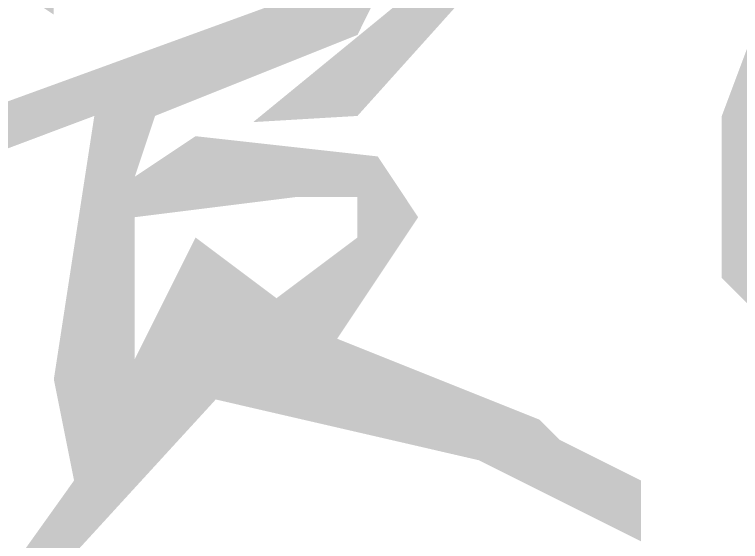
# Model space of a CAD drawing. Extents: x 5693218 to 11495510, y -728562 to -461276.
# Drawn here: x 5734421 to 5734851.4, y -500419 to -500106.8 of the extents above; entities that cross this region are included whole.
import ezdxf

# ---------------------------------------------------------------- set-up
doc = ezdxf.new("R2010")
doc.units = 0
doc.header["$LTSCALE"] = 1000
doc.header["$MEASUREMENT"] = 0
doc.layers.get('0').update_dxf_attribs({"linetype": 'CONTINUOUS'})

msp = doc.modelspace()

# ---------------------------------------------------------------- hatches: boundary and pattern name
h = msp.add_hatch(color=0)
h.dxf.hatch_style = 1
h.paths.add_polyline_path([(5734960.35, -499866.85), (5734900.35, -499842.85), (5734888.35, -499830.85), (5734876.35, -499866.85), (5734792.35, -499878.85), (5734768.35, -499902.85), (5734888.35, -499914.85), (5734888.35, -499950.85), (5734768.35, -499938.85), (5734768.35, -499974.85), (5734888.35, -499974.85), (5734888.35, -500022.85), (5734864.35, -500010.85), (5734744.35, -500082.85), (5734792.35, -500094.85), (5734876.35, -500070.85), (5734840.35, -500166.85), (5734840.35, -500262.85), (5734864.35, -500286.85), (5734876.35, -500166.85), (5734900.35, -500214.85), (5734924.35, -500202.85), (5734900.35, -500166.85), (5734900.35, -500118.85), (5734924.35, -500094.85), (5734936.35, -500202.85), (5734912.35, -500214.85), (5734948.35, -500238.85), (5734972.35, -500202.85), (5734960.35, -500070.85), (5735032.35, -500046.85), (5735056.35, -500070.85), (5735080.35, -500058.85), (5735008.35, -500130.85), (5735032.35, -500154.85), (5735068.35, -500130.85), (5735080.35, -500274.85), (5735068.35, -500298.85), (5735044.35, -500250.85), (5735032.35, -500298.85), (5735068.35, -500346.85), (5735104.35, -500334.85), (5735104.35, -500142.85), (5735128.35, -500142.85), (5735176.35, -500094.85), (5735224.35, -499998.85), (5735332.35, -499974.85), (5735332.35, -499998.85), (5735296.35, -499986.85), (5735212.35, -500130.85), (5735236.35, -500142.85), (5735272.35, -500082.85), (5735320.35, -500046.85), (5735332.35, -500154.85), (5735380.35, -500154.85), (5735368.35, -500046.85), (5735416.35, -500058.85), (5735440.35, -500034.85), (5735476.35, -500034.85), (5735476.35, -499986.85), (5735428.35, -499902.85), (5735428.35, -499998.85), (5735416.35, -500022.85), (5735368.35, -500010.85), (5735368.35, -499962.85), (5735404.35, -499926.85), (5735392.35, -499902.85), (5735260.35, -499962.85), (5735188.35, -499926.85), (5735152.35, -499926.85), (5735092.35, -499962.85), (5735116.35, -499914.85), (5735044.35, -499902.85), (5735044.35, -499866.85), (5734972.35, -499938.85), (5734924.35, -499938.85), (5734924.35, -499890.85), (5734948.35, -499890.85)])
h.paths.add_polyline_path([(5734936.35, -499998.85), (5734948.35, -499998.85), (5734924.35, -500022.85)], flags=16)
h.paths.add_polyline_path([(5735008.35, -499938.85), (5735044.35, -499926.85), (5735080.35, -499926.85), (5734972.35, -500022.85)], flags=16)
h.paths.add_polyline_path([(5735068.35, -500022.85), (5735152.35, -499962.85), (5735188.35, -499962.85), (5735188.35, -499998.85), (5735116.35, -500118.85), (5735104.35, -500106.85), (5735140.35, -500058.85), (5735128.35, -500010.85)], flags=16)
h = msp.add_hatch(color=0)
h.dxf.hatch_style = 1
h.paths.add_polyline_path([(5734960.35, -499866.85), (5734900.35, -499842.85), (5734888.35, -499830.85), (5734876.35, -499866.85), (5734792.35, -499878.85), (5734768.35, -499902.85), (5734888.35, -499914.85), (5734888.35, -499950.85), (5734768.35, -499938.85), (5734768.35, -499974.85), (5734888.35, -499974.85), (5734888.35, -500022.85), (5734864.35, -500010.85), (5734744.35, -500082.85), (5734792.35, -500094.85), (5734876.35, -500070.85), (5734840.35, -500166.85), (5734840.35, -500262.85), (5734864.35, -500286.85), (5734876.35, -500166.85), (5734900.35, -500214.85), (5734924.35, -500202.85), (5734900.35, -500166.85), (5734900.35, -500118.85), (5734924.35, -500094.85), (5734936.35, -500202.85), (5734912.35, -500214.85), (5734948.35, -500238.85), (5734972.35, -500202.85), (5734960.35, -500070.85), (5735032.35, -500046.85), (5735056.35, -500070.85), (5735080.35, -500058.85), (5735008.35, -500130.85), (5735032.35, -500154.85), (5735068.35, -500130.85), (5735080.35, -500274.85), (5735068.35, -500298.85), (5735044.35, -500250.85), (5735032.35, -500298.85), (5735068.35, -500346.85), (5735104.35, -500334.85), (5735104.35, -500142.85), (5735128.35, -500142.85), (5735176.35, -500094.85), (5735224.35, -499998.85), (5735332.35, -499974.85), (5735332.35, -499998.85), (5735296.35, -499986.85), (5735212.35, -500130.85), (5735236.35, -500142.85), (5735272.35, -500082.85), (5735320.35, -500046.85), (5735332.35, -500154.85), (5735380.35, -500154.85), (5735368.35, -500046.85), (5735416.35, -500058.85), (5735440.35, -500034.85), (5735476.35, -500034.85), (5735476.35, -499986.85), (5735428.35, -499902.85), (5735428.35, -499998.85), (5735416.35, -500022.85), (5735368.35, -500010.85), (5735368.35, -499962.85), (5735404.35, -499926.85), (5735392.35, -499902.85), (5735260.35, -499962.85), (5735188.35, -499926.85), (5735152.35, -499926.85), (5735092.35, -499962.85), (5735116.35, -499914.85), (5735044.35, -499902.85), (5735044.35, -499866.85), (5734972.35, -499938.85), (5734924.35, -499938.85), (5734924.35, -499890.85), (5734948.35, -499890.85)])
h.paths.add_polyline_path([(5734936.35, -499998.85), (5734948.35, -499998.85), (5734924.35, -500022.85)], flags=16)
h.paths.add_polyline_path([(5735008.35, -499938.85), (5735044.35, -499926.85), (5735080.35, -499926.85), (5734972.35, -500022.85)], flags=16)
h.paths.add_polyline_path([(5735068.35, -500022.85), (5735152.35, -499962.85), (5735188.35, -499962.85), (5735188.35, -499998.85), (5735116.35, -500118.85), (5735104.35, -500106.85), (5735140.35, -500058.85), (5735128.35, -500010.85)], flags=16)
h = msp.add_hatch(color=0)
h.dxf.hatch_style = 1
h.paths.add_polyline_path([(5734264.35, -500106.85), (5734240.35, -500034.85), (5734228.35, -500022.85), (5734216.35, -500082.85), (5734336.35, -500262.85), (5734348.35, -500238.85)])
h.paths.add_polyline_path([(5734408.35, -500058.85), (5734408.35, -500082.85), (5734444.35, -500106.85), (5734444.35, -500058.85), (5734516.35, -500034.85), (5734516.35, -500082.85), (5734552.35, -500034.85), (5734684.35, -500034.85), (5734684.35, -500070.85), (5734562.55, -500170.5), (5734624.35, -500166.85), (5734732.35, -500046.85), (5734684.35, -499998.85), (5734444.35, -500010.85), (5734456.35, -499986.85), (5734432.35, -499974.85), (5734408.35, -500034.85), (5734312.35, -500058.85), (5734288.35, -500082.85), (5734324.35, -500094.85)])
h.paths.add_polyline_path([(5734624.35, -500118.85), (5734636.35, -500094.85), (5734624.35, -500082.85), (5734360.35, -500178.85), (5734372.35, -500202.85), (5734468.35, -500166.85), (5734444.35, -500322.85), (5734456.35, -500382.85), (5734396.35, -500466.85), (5734408.35, -500478.85), (5734540.35, -500334.85), (5734696.35, -500370.85), (5734792.35, -500418.85), (5734792.35, -500382.85), (5734744.35, -500358.85), (5734732.35, -500346.85), (5734612.35, -500298.85), (5734660.35, -500226.85), (5734636.35, -500190.85), (5734528.35, -500178.85), (5734492.35, -500202.85), (5734504.35, -500166.85)])
h.paths.add_polyline_path([(5734492.35, -500226.85), (5734588.35, -500214.85), (5734624.35, -500214.85), (5734624.35, -500238.85), (5734576.35, -500274.85), (5734528.35, -500238.85), (5734492.35, -500310.85)], flags=16)
h = msp.add_hatch(color=0)
h.dxf.hatch_style = 1
h.paths.add_polyline_path([(5734264.35, -500106.85), (5734240.35, -500034.85), (5734228.35, -500022.85), (5734216.35, -500082.85), (5734336.35, -500262.85), (5734348.35, -500238.85)])
h.paths.add_polyline_path([(5734408.35, -500058.85), (5734408.35, -500082.85), (5734444.35, -500106.85), (5734444.35, -500058.85), (5734516.35, -500034.85), (5734516.35, -500082.85), (5734552.35, -500034.85), (5734684.35, -500034.85), (5734684.35, -500070.85), (5734562.55, -500170.5), (5734624.35, -500166.85), (5734732.35, -500046.85), (5734684.35, -499998.85), (5734444.35, -500010.85), (5734456.35, -499986.85), (5734432.35, -499974.85), (5734408.35, -500034.85), (5734312.35, -500058.85), (5734288.35, -500082.85), (5734324.35, -500094.85)])
h.paths.add_polyline_path([(5734624.35, -500118.85), (5734636.35, -500094.85), (5734624.35, -500082.85), (5734360.35, -500178.85), (5734372.35, -500202.85), (5734468.35, -500166.85), (5734444.35, -500322.85), (5734456.35, -500382.85), (5734396.35, -500466.85), (5734408.35, -500478.85), (5734540.35, -500334.85), (5734696.35, -500370.85), (5734792.35, -500418.85), (5734792.35, -500382.85), (5734744.35, -500358.85), (5734732.35, -500346.85), (5734612.35, -500298.85), (5734660.35, -500226.85), (5734636.35, -500190.85), (5734528.35, -500178.85), (5734492.35, -500202.85), (5734504.35, -500166.85)])
h.paths.add_polyline_path([(5734492.35, -500226.85), (5734588.35, -500214.85), (5734624.35, -500214.85), (5734624.35, -500238.85), (5734576.35, -500274.85), (5734528.35, -500238.85), (5734492.35, -500310.85)], flags=16)

doc.saveas('drawing.dxf')
